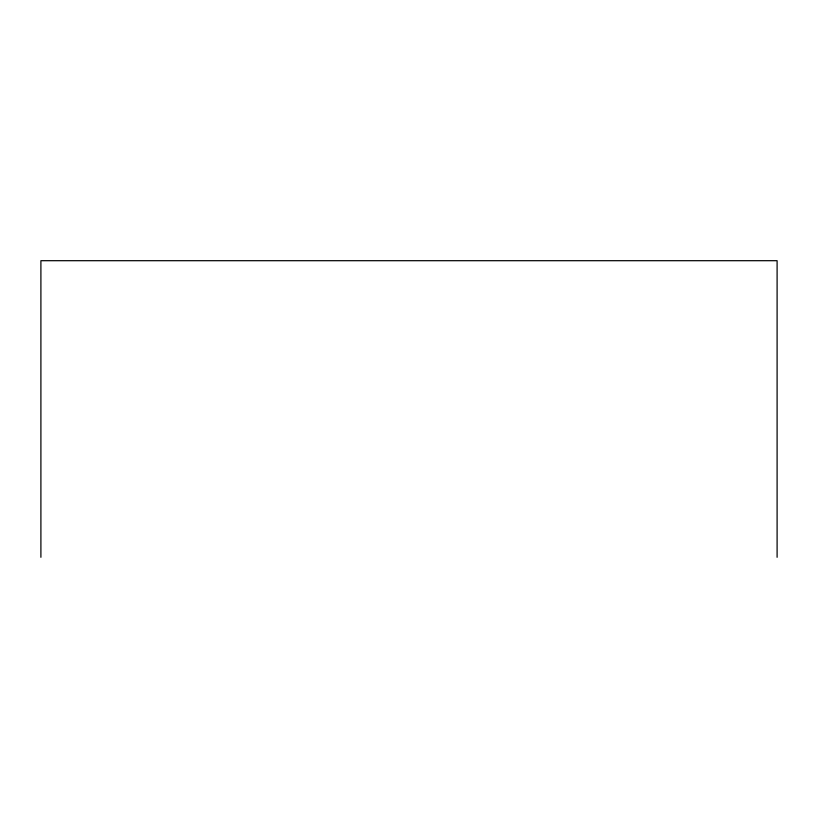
<?xml version="1.0" encoding="UTF-8"?>
<svg xmlns="http://www.w3.org/2000/svg" width="818" height="818" viewBox="0 0 818 818"><rect width="100%" height="100%" fill="white"/><g stroke="black" fill="none" stroke-linecap="round" stroke-linejoin="round"><path stroke-width="1.23" d="M777.1 557.303L777.1 260.697L40.9 260.697L40.9 557.303"/></g></svg>
